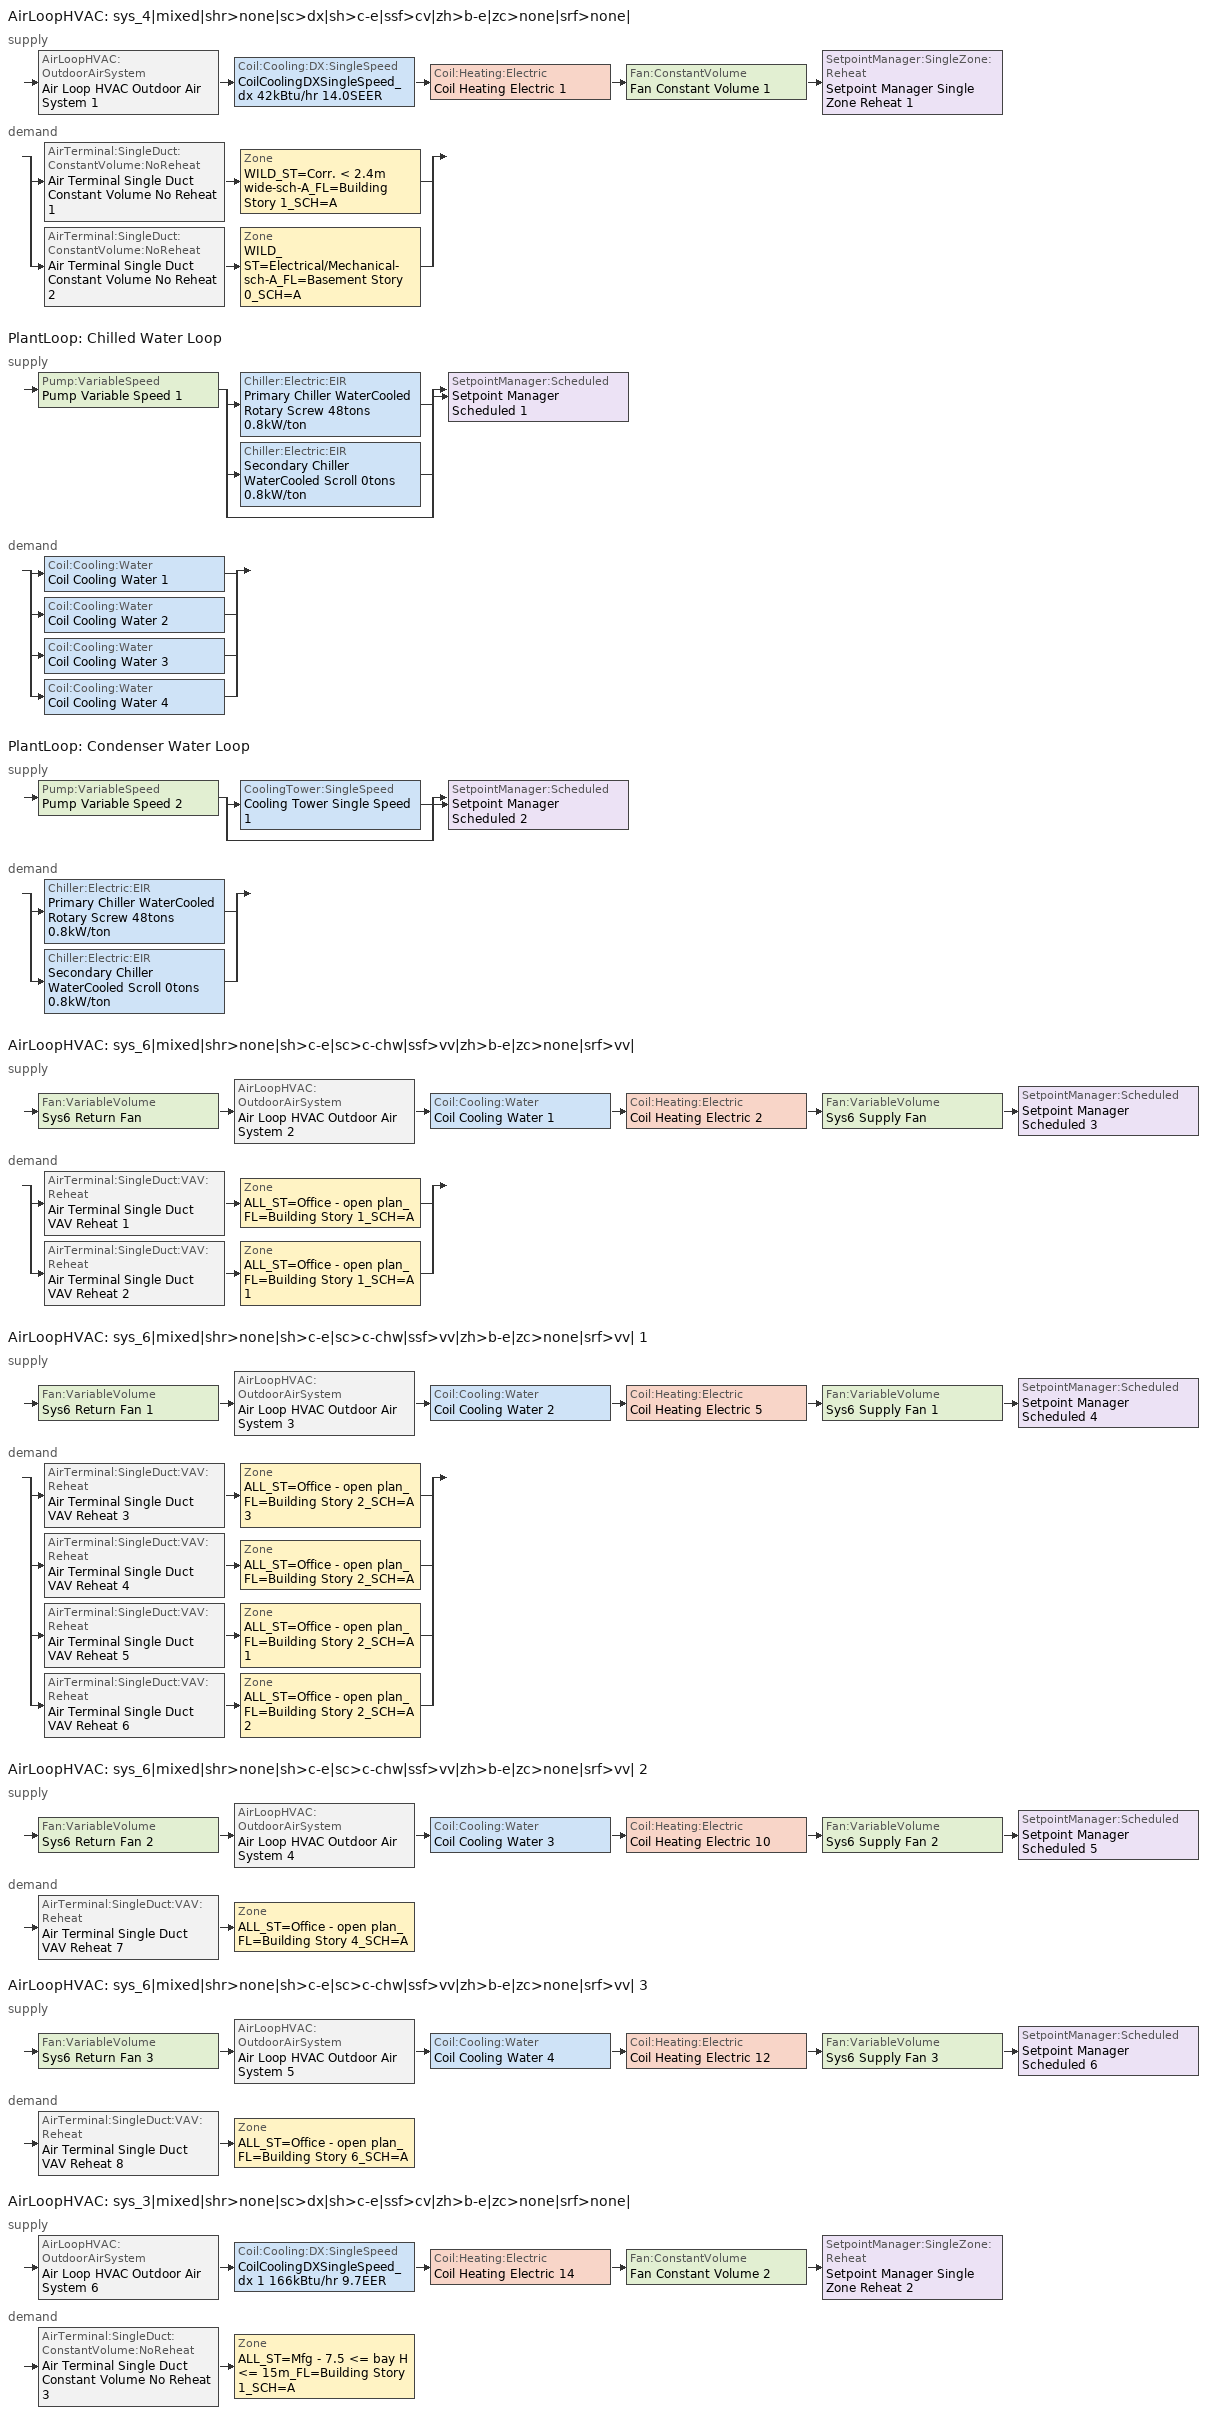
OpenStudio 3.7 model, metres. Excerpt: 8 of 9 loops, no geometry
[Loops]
AirLoopHVAC 'sys_4|mixed|shr>none|sc>dx|sh>c-e|ssf>cv|zh>b-e|zc>none|srf>none|'
 supply: AirLoopHVAC:OutdoorAirSystem 'Air Loop HVAC Outdoor Air System 1' > Coil:Cooling:DX:SingleSpeed 'CoilCoolingDXSingleSpeed_dx 42kBtu/hr 14.0SEER' > Coil:Heating:Electric 'Coil Heating Electric 1' > Fan:ConstantVolume 'Fan Constant Volume 1' > SetpointManager:SingleZone:Reheat 'Setpoint Manager Single Zone Reheat 1'
 demand: split
  | AirTerminal:SingleDuct:ConstantVolume:NoReheat 'Air Terminal Single Duct Constant Volume No Reheat 1' > Zone 'WILD_ST=Corr. < 2.4m wide-sch-A_FL=Building Story 1_SCH=A'
  | AirTerminal:SingleDuct:ConstantVolume:NoReheat 'Air Terminal Single Duct Constant Volume No Reheat 2' > Zone 'WILD_ST=Electrical/Mechanical-sch-A_FL=Basement Story 0_SCH=A'
PlantLoop 'Chilled Water Loop'
 supply: Pump:VariableSpeed 'Pump Variable Speed 1' > split
  | Chiller:Electric:EIR 'Primary Chiller WaterCooled Rotary Screw 48tons 0.8kW/ton'
  | Chiller:Electric:EIR 'Secondary Chiller WaterCooled Scroll 0tons 0.8kW/ton'
  | bypass
  join > SetpointManager:Scheduled 'Setpoint Manager Scheduled 1'
 demand: split
  | Coil:Cooling:Water 'Coil Cooling Water 1'
  | Coil:Cooling:Water 'Coil Cooling Water 2'
  | Coil:Cooling:Water 'Coil Cooling Water 3'
  | Coil:Cooling:Water 'Coil Cooling Water 4'
PlantLoop 'Condenser Water Loop'
 supply: Pump:VariableSpeed 'Pump Variable Speed 2' > split
  | CoolingTower:SingleSpeed 'Cooling Tower Single Speed 1'
  | bypass
  join > SetpointManager:Scheduled 'Setpoint Manager Scheduled 2'
 demand: split
  | Chiller:Electric:EIR 'Primary Chiller WaterCooled Rotary Screw 48tons 0.8kW/ton'
  | Chiller:Electric:EIR 'Secondary Chiller WaterCooled Scroll 0tons 0.8kW/ton'
AirLoopHVAC 'sys_6|mixed|shr>none|sh>c-e|sc>c-chw|ssf>vv|zh>b-e|zc>none|srf>vv|'
 supply: Fan:VariableVolume 'Sys6 Return Fan' > AirLoopHVAC:OutdoorAirSystem 'Air Loop HVAC Outdoor Air System 2' > Coil:Cooling:Water 'Coil Cooling Water 1' > Coil:Heating:Electric 'Coil Heating Electric 2' > Fan:VariableVolume 'Sys6 Supply Fan' > SetpointManager:Scheduled 'Setpoint Manager Scheduled 3'
 demand: split
  | AirTerminal:SingleDuct:VAV:Reheat 'Air Terminal Single Duct VAV Reheat 1' > Zone 'ALL_ST=Office - open plan_FL=Building Story 1_SCH=A'
  | AirTerminal:SingleDuct:VAV:Reheat 'Air Terminal Single Duct VAV Reheat 2' > Zone 'ALL_ST=Office - open plan_FL=Building Story 1_SCH=A 1'
AirLoopHVAC 'sys_6|mixed|shr>none|sh>c-e|sc>c-chw|ssf>vv|zh>b-e|zc>none|srf>vv| 1'
 supply: Fan:VariableVolume 'Sys6 Return Fan 1' > AirLoopHVAC:OutdoorAirSystem 'Air Loop HVAC Outdoor Air System 3' > Coil:Cooling:Water 'Coil Cooling Water 2' > Coil:Heating:Electric 'Coil Heating Electric 5' > Fan:VariableVolume 'Sys6 Supply Fan 1' > SetpointManager:Scheduled 'Setpoint Manager Scheduled 4'
 demand: split
  | AirTerminal:SingleDuct:VAV:Reheat 'Air Terminal Single Duct VAV Reheat 3' > Zone 'ALL_ST=Office - open plan_FL=Building Story 2_SCH=A 3'
  | AirTerminal:SingleDuct:VAV:Reheat 'Air Terminal Single Duct VAV Reheat 4' > Zone 'ALL_ST=Office - open plan_FL=Building Story 2_SCH=A'
  | AirTerminal:SingleDuct:VAV:Reheat 'Air Terminal Single Duct VAV Reheat 5' > Zone 'ALL_ST=Office - open plan_FL=Building Story 2_SCH=A 1'
  | AirTerminal:SingleDuct:VAV:Reheat 'Air Terminal Single Duct VAV Reheat 6' > Zone 'ALL_ST=Office - open plan_FL=Building Story 2_SCH=A 2'
AirLoopHVAC 'sys_6|mixed|shr>none|sh>c-e|sc>c-chw|ssf>vv|zh>b-e|zc>none|srf>vv| 2'
 supply: Fan:VariableVolume 'Sys6 Return Fan 2' > AirLoopHVAC:OutdoorAirSystem 'Air Loop HVAC Outdoor Air System 4' > Coil:Cooling:Water 'Coil Cooling Water 3' > Coil:Heating:Electric 'Coil Heating Electric 10' > Fan:VariableVolume 'Sys6 Supply Fan 2' > SetpointManager:Scheduled 'Setpoint Manager Scheduled 5'
 demand: AirTerminal:SingleDuct:VAV:Reheat 'Air Terminal Single Duct VAV Reheat 7' > Zone 'ALL_ST=Office - open plan_FL=Building Story 4_SCH=A'
AirLoopHVAC 'sys_6|mixed|shr>none|sh>c-e|sc>c-chw|ssf>vv|zh>b-e|zc>none|srf>vv| 3'
 supply: Fan:VariableVolume 'Sys6 Return Fan 3' > AirLoopHVAC:OutdoorAirSystem 'Air Loop HVAC Outdoor Air System 5' > Coil:Cooling:Water 'Coil Cooling Water 4' > Coil:Heating:Electric 'Coil Heating Electric 12' > Fan:VariableVolume 'Sys6 Supply Fan 3' > SetpointManager:Scheduled 'Setpoint Manager Scheduled 6'
 demand: AirTerminal:SingleDuct:VAV:Reheat 'Air Terminal Single Duct VAV Reheat 8' > Zone 'ALL_ST=Office - open plan_FL=Building Story 6_SCH=A'
AirLoopHVAC 'sys_3|mixed|shr>none|sc>dx|sh>c-e|ssf>cv|zh>b-e|zc>none|srf>none|'
 supply: AirLoopHVAC:OutdoorAirSystem 'Air Loop HVAC Outdoor Air System 6' > Coil:Cooling:DX:SingleSpeed 'CoilCoolingDXSingleSpeed_dx 1 166kBtu/hr 9.7EER' > Coil:Heating:Electric 'Coil Heating Electric 14' > Fan:ConstantVolume 'Fan Constant Volume 2' > SetpointManager:SingleZone:Reheat 'Setpoint Manager Single Zone Reheat 2'
 demand: AirTerminal:SingleDuct:ConstantVolume:NoReheat 'Air Terminal Single Duct Constant Volume No Reheat 3' > Zone 'ALL_ST=Mfg - 7.5 <= bay H <= 15m_FL=Building Story 1_SCH=A'
[Sizing:Zone] Zone Cooling Design Supply Air Temperature Input Method=TemperatureDifference; Zone Cooling Design Supply Air Temperature {C}=14; Zone Cooling Design Supply Air Temperature Difference {deltaC}=11; Zone Heating Design Supply Air Temperature Input Method=TemperatureDifference; Zone Heating Design Supply Air Temperature {C}=40; Zone Heating Design Supply Air Temperature Difference {deltaC}=21; Zone Cooling Design Supply Air Humidity Ratio {kg-H2O/kg-air}=0.0085; Zone Heating Design Supply Air Humidity Ratio {kg-H2O/kg-air}=0.008; Zone Heating Sizing Factor=1.3; Zone Cooling Sizing Factor=1.1; Cooling Design Air Flow Method=DesignDay; Heating Design Air Flow Method=DesignDay; Account for Dedicated Outdoor Air System=No; Dedicated Outdoor Air System Control Strategy=NeutralSupplyAir; Dedicated Outdoor Air Low Setpoint Temperature for Design {C}=autosize; Dedicated Outdoor Air High Setpoint Temperature for Design {C}=autosize; Zone Load Sizing Method=Sensible Load Only No Latent Load; Zone Latent Cooling Design Supply Air Humidity Ratio Input Method=HumidityRatioDifference; Zone Cooling Design Supply Air Humidity Ratio Difference {kgWater/kgDryAir}=0.005; Zone Latent Heating Design Supply Air Humidity Ratio Input Method=HumidityRatioDifference; Zone Humidification Design Supply Air Humidity Ratio Difference {kgWater/kgDryAir}=0.005
ALL_ST=Office - open plan_FL=Building Story 2_SCH=A; ALL_ST=Office - open plan_FL=Building Story 2_SCH=A 1; ALL_ST=Office - open plan_FL=Building Story 2_SCH=A 2; ALL_ST=Mfg - 7.5 <= bay H <= 15m_FL=Building Story 1_SCH=A; ALL_ST=Office - open plan_FL=Building Story 1_SCH=A; ALL_ST=Office - open plan_FL=Building Story 6_SCH=A; ALL_ST=Office - open plan_FL=Building Story 4_SCH=A; ALL_ST=Office - open plan_FL=Building Story 2_SCH=A 3; ALL_ST=Office - open plan_FL=Building Story 1_SCH=A 1; WILD_ST=Corr. < 2.4m wide-sch-A_FL=Building Story 1_SCH=A; WILD_ST=Electrical/Mechanical-sch-A_FL=Basement Story 0_SCH=A
[Zone equipment]
ALL_ST=Office - open plan_FL=Building Story 2_SCH=A: Zone HVAC Baseboard Convective Electric 6, Air Terminal Single Duct VAV Reheat 4
ALL_ST=Office - open plan_FL=Building Story 2_SCH=A 1: Zone HVAC Baseboard Convective Electric 7, Air Terminal Single Duct VAV Reheat 5
ALL_ST=Office - open plan_FL=Building Story 2_SCH=A 2: Zone HVAC Baseboard Convective Electric 8, Air Terminal Single Duct VAV Reheat 6
ALL_ST=Mfg - 7.5 <= bay H <= 15m_FL=Building Story 1_SCH=A: Zone HVAC Baseboard Convective Electric 11, Air Terminal Single Duct Constant Volume No Reheat 3
ALL_ST=Office - open plan_FL=Building Story 1_SCH=A: Zone HVAC Baseboard Convective Electric 3, Air Terminal Single Duct VAV Reheat 1
ALL_ST=Office - open plan_FL=Building Story 6_SCH=A: Zone HVAC Baseboard Convective Electric 10, Air Terminal Single Duct VAV Reheat 8
ALL_ST=Office - open plan_FL=Building Story 4_SCH=A: Zone HVAC Baseboard Convective Electric 9, Air Terminal Single Duct VAV Reheat 7
ALL_ST=Office - open plan_FL=Building Story 2_SCH=A 3: Zone HVAC Baseboard Convective Electric 5, Air Terminal Single Duct VAV Reheat 3
ALL_ST=Office - open plan_FL=Building Story 1_SCH=A 1: Zone HVAC Baseboard Convective Electric 4, Air Terminal Single Duct VAV Reheat 2
WILD_ST=Corr. < 2.4m wide-sch-A_FL=Building Story 1_SCH=A: Zone HVAC Baseboard Convective Electric 1, Air Terminal Single Duct Constant Volume No Reheat 1
WILD_ST=Electrical/Mechanical-sch-A_FL=Basement Story 0_SCH=A: Zone HVAC Baseboard Convective Electric 2, Air Terminal Single Duct Constant Volume No Reheat 2
[AirLoopHVAC] Design Supply Air Flow Rate {m3/s}=autosize; Design Return Air Flow Fraction of Supply Air Flow=1
Name | Availability Schedule
sys_4|mixed|shr>none|sc>dx|sh>c-e|ssf>cv|zh>b-e|zc>none|srf>none| | sys_4|mixed|shr>none|sc>dx|sh>c-e|ssf>cv|zh>b-e|zc>none|srf>none| Occ Sch
sys_6|mixed|shr>none|sh>c-e|sc>c-chw|ssf>vv|zh>b-e|zc>none|srf>vv| | sys_6|mixed|shr>none|sh>c-e|sc>c-chw|ssf>vv|zh>b-e|zc>none|srf>vv| Occ Sch
sys_6|mixed|shr>none|sh>c-e|sc>c-chw|ssf>vv|zh>b-e|zc>none|srf>vv| 1 | sys_6|mixed|shr>none|sh>c-e|sc>c-chw|ssf>vv|zh>b-e|zc>none|srf>vv| 1 Occ Sch
sys_6|mixed|shr>none|sh>c-e|sc>c-chw|ssf>vv|zh>b-e|zc>none|srf>vv| 2 | sys_6|mixed|shr>none|sh>c-e|sc>c-chw|ssf>vv|zh>b-e|zc>none|srf>vv| 2 Occ Sch
sys_6|mixed|shr>none|sh>c-e|sc>c-chw|ssf>vv|zh>b-e|zc>none|srf>vv| 3 | sys_6|mixed|shr>none|sh>c-e|sc>c-chw|ssf>vv|zh>b-e|zc>none|srf>vv| 3 Occ Sch
sys_3|mixed|shr>none|sc>dx|sh>c-e|ssf>cv|zh>b-e|zc>none|srf>none| | sys_3|mixed|shr>none|sc>dx|sh>c-e|ssf>cv|zh>b-e|zc>none|srf>none| Occ Sch
[Sizing:System] Design Outdoor Air Flow Rate {m3/s}=Autosize; Preheat Design Temperature {C}=7; Preheat Design Humidity Ratio {kg-H2O/kg-Air}=0.008; Precool Design Humidity Ratio {kg-H2O/kg-Air}=0.008; Central Cooling Design Supply Air Temperature {C}=13; 100% Outdoor Air in Cooling=No; 100% Outdoor Air in Heating=No; Central Cooling Design Supply Air Humidity Ratio {kg-H2O/kg-Air}=0.0085; Zone Maximum Outdoor Air Fraction=1; Cooling Supply Air Flow Rate Per Floor Area {m3/s-m2}=0.00996765; Cooling Fraction of Autosized Cooling Supply Air Flow Rate=1; Cooling Supply Air Flow Rate Per Unit Cooling Capacity {m3/s-W}=3.94755e-05; Heating Supply Air Flow Rate Per Floor Area {m3/s-m2}=0.00996765; Heating Fraction of Autosized Heating Supply Air Flow Rate=1; Heating Fraction of Autosized Cooling Supply Air Flow Rate=1; Heating Supply Air Flow Rate Per Unit Heating Capacity {m3/s-W}=3.15882e-05; Cooling Design Capacity Method=CoolingDesignCapacity; Cooling Design Capacity {W}=autosize; Cooling Design Capacity Per Floor Area {W/m2}=234.7; Fraction of Autosized Cooling Design Capacity=1; Heating Design Capacity Method=HeatingDesignCapacity; Heating Design Capacity {W}=autosize; Heating Design Capacity Per Floor Area {W/m2}=157; Fraction of Autosized Heating Design Capacity=1; Central Cooling Capacity Control Method=OnOff; Occupant Diversity=autosize
Name | Type of Load to Size On | Central Heating Maximum System Air Flow Ratio | Precool Design Temperature {C} | Central Heating Design Supply Air Temperature {C} | Sizing Option | Central Heating Design Supply Air Humidity Ratio {kg-H2O/kg-Air} | Cooling Design Air Flow Method | Cooling Design Air Flow Rate {m3/s} | Heating Design Air Flow Method | Heating Design Air Flow Rate {m3/s} | System Outdoor Air Method
sys_4|mixed|shr>none|sc>dx|sh>c-e|ssf>cv|zh>b-e|zc>none|srf>none|; sys_3|mixed|shr>none|sc>dx|sh>c-e|ssf>cv|zh>b-e|zc>none|srf>none| | Sensible | 1 | 13 | 43 | NonCoincident | 0.008 | DesignDay | 0 | DesignDay | 0 | ZoneSum
sys_6|mixed|shr>none|sh>c-e|sc>c-chw|ssf>vv|zh>b-e|zc>none|srf>vv|; sys_6|mixed|shr>none|sh>c-e|sc>c-chw|ssf>vv|zh>b-e|zc>none|srf>vv| 1; sys_6|mixed|shr>none|sh>c-e|sc>c-chw|ssf>vv|zh>b-e|zc>none|srf>vv| 2; sys_6|mixed|shr>none|sh>c-e|sc>c-chw|ssf>vv|zh>b-e|zc>none|srf>vv| 3 |  | 0.3 | 12.8 | 13.1
[Fan:ConstantVolume] Availability Schedule=Always On Discrete; Fan Total Efficiency=0.39975; Pressure Rise {Pa}=640; Maximum Flow Rate {m3/s}=AutoSize; Motor Efficiency=0.615
Fan Constant Volume 1; Fan Constant Volume 2
[Coil:Cooling:DX:SingleSpeed] Availability Schedule=Always On Discrete; Rated Total Cooling Capacity {W}=autosize; Rated Sensible Heat Ratio=autosize; Rated Air Flow Rate {m3/s}=autosize; Rated Evaporator Fan Power Per Volume Flow Rate 2017 {W/(m3/s)}=773.3; Rated Evaporator Fan Power Per Volume Flow Rate 2023 {W/(m3/s)}=934.4; Total Cooling Capacity Function of Temperature Curve=DXCOOL-NECB2011-REF-CAPFT; Total Cooling Capacity Function of Flow Fraction Curve=DXCOOL-NECB2011-REF-CAPFFLOW; Energy Input Ratio Function of Temperature Curve=DXCOOL-NECB2011-REF-COOLEIRFT; Energy Input Ratio Function of Flow Fraction Curve=DXCOOL-NECB2011-REF-COOLEIRFFLOW; Part Load Fraction Correlation Curve=DXCOOL-NECB2011-REF-COOLPLFFPLR; Minimum Outdoor Dry-Bulb Temperature for Compressor Operation {C}=-25; Nominal Time for Condensate Removal to Begin {s}=0; Ratio of Initial Moisture Evaporation Rate and Steady State Latent Capacity=0; Maximum Cycling Rate {cycles/hr}=0; Latent Capacity Time Constant {s}=0; Condenser Type=AirCooled; Evaporative Condenser Effectiveness=0.9; Evaporative Condenser Air Flow Rate {m3/s}=autosize; Evaporative Condenser Pump Rated Power Consumption {W}=autosize; Crankcase Heater Capacity {W}=0; Maximum Outdoor Dry-Bulb Temperature for Crankcase Heater Operation {C}=10; Basin Heater Capacity {W/K}=0; Basin Heater Setpoint Temperature {C}=2
Name | Rated COP {W/W}
CoilCoolingDXSingleSpeed_dx 42kBtu/hr 14.0SEER | 3.8248
CoilCoolingDXSingleSpeed_dx 1 166kBtu/hr 9.7EER | 3.36681
[Coil:Heating:Electric] Availability Schedule=Always On Discrete
Name | Nominal Capacity {W}
Coil Heating Electric 1; Coil Heating Electric 2; Coil Heating Electric 5; Coil Heating Electric 10; Coil Heating Electric 12; Coil Heating Electric 14
Coil Heating Electric 3 | 4748.79
Coil Heating Electric 4 | 8577.11
Coil Heating Electric 6 | 14640
Coil Heating Electric 7 | 6730.42
Coil Heating Electric 8 | 7426.38
Coil Heating Electric 9 | 21431.8
Coil Heating Electric 11 | 50777.7
Coil Heating Electric 13 | 14981.8
[Controller:OutdoorAir] Minimum Outdoor Air Flow Rate {m3/s}=autosize; Maximum Outdoor Air Flow Rate {m3/s}=Autosize; Economizer Control Action Type=ModulateFlow; Lockout Type=NoLockout; Minimum Limit Type=FixedMinimum; High Humidity Control=No; Heat Recovery Bypass Control Type=BypassWhenWithinEconomizerLimits; Economizer Operation Staging=InterlockedWithMechanicalCooling
Name | Economizer Control Type | Economizer Maximum Limit Dry-Bulb Temperature {C} | Economizer Maximum Limit Enthalpy {J/kg} | Economizer Minimum Limit Dry-Bulb Temperature {C} | Minimum Outdoor Air Schedule | Controller Mechanical Ventilation
Controller Outdoor Air 1 | NoEconomizer | 28 | 64000 | -100 | sys_4|mixed|shr>none|sc>dx|sh>c-e|ssf>cv|zh>b-e|zc>none|srf>none| Occ Sch | Controller Mechanical Ventilation 1
Controller Outdoor Air 2 | NoEconomizer | 28 | 64000 | -100 | sys_6|mixed|shr>none|sh>c-e|sc>c-chw|ssf>vv|zh>b-e|zc>none|srf>vv| Occ Sch | Controller Mechanical Ventilation 2
Controller Outdoor Air 3 | DifferentialEnthalpy |  |  |  | sys_6|mixed|shr>none|sh>c-e|sc>c-chw|ssf>vv|zh>b-e|zc>none|srf>vv| 1 Occ Sch | Controller Mechanical Ventilation 3
Controller Outdoor Air 4 | DifferentialEnthalpy |  |  |  | sys_6|mixed|shr>none|sh>c-e|sc>c-chw|ssf>vv|zh>b-e|zc>none|srf>vv| 2 Occ Sch | Controller Mechanical Ventilation 4
Controller Outdoor Air 5 | NoEconomizer | 28 | 64000 | -100 | sys_6|mixed|shr>none|sh>c-e|sc>c-chw|ssf>vv|zh>b-e|zc>none|srf>vv| 3 Occ Sch | Controller Mechanical Ventilation 5
Controller Outdoor Air 6 | DifferentialEnthalpy |  |  |  | sys_3|mixed|shr>none|sc>dx|sh>c-e|ssf>cv|zh>b-e|zc>none|srf>none| Occ Sch | Controller Mechanical Ventilation 6
[Controller:MechanicalVentilation] Availability Schedule=Always On Discrete; System Outdoor Air Method=ZoneSum
Controller Mechanical Ventilation 1; Controller Mechanical Ventilation 2; Controller Mechanical Ventilation 3; Controller Mechanical Ventilation 4; Controller Mechanical Ventilation 5; Controller Mechanical Ventilation 6
[AirLoopHVAC:OutdoorAirSystem]
Name | Controller
Air Loop HVAC Outdoor Air System 1 | Controller Outdoor Air 1
Air Loop HVAC Outdoor Air System 2 | Controller Outdoor Air 2
Air Loop HVAC Outdoor Air System 3 | Controller Outdoor Air 3
Air Loop HVAC Outdoor Air System 4 | Controller Outdoor Air 4
Air Loop HVAC Outdoor Air System 5 | Controller Outdoor Air 5
Air Loop HVAC Outdoor Air System 6 | Controller Outdoor Air 6
[SetpointManager:SingleZone:Reheat] Minimum Supply Air Temperature {C}=13; Maximum Supply Air Temperature {C}=43
Name | Control Zone | Setpoint Node or NodeList
Setpoint Manager Single Zone Reheat 1 | WILD_ST=Corr. < 2.4m wide-sch-A_FL=Building Story 1_SCH=A | sys_4|mixed|shr>none|sc>dx|sh>c-e|ssf>cv|zh>b-e|zc>none|srf>none| Supply Outlet Node
Setpoint Manager Single Zone Reheat 2 | ALL_ST=Mfg - 7.5 <= bay H <= 15m_FL=Building Story 1_SCH=A | sys_3|mixed|shr>none|sc>dx|sh>c-e|ssf>cv|zh>b-e|zc>none|srf>none| Supply Outlet Node
[ZoneHVAC:Baseboard:Convective:Electric] Availability Schedule=Always On Discrete; Nominal Capacity {W}=autosize; Efficiency=1
Zone HVAC Baseboard Convective Electric 1; Zone HVAC Baseboard Convective Electric 2; Zone HVAC Baseboard Convective Electric 3; Zone HVAC Baseboard Convective Electric 4; Zone HVAC Baseboard Convective Electric 5; Zone HVAC Baseboard Convective Electric 6; Zone HVAC Baseboard Convective Electric 7; Zone HVAC Baseboard Convective Electric 8; Zone HVAC Baseboard Convective Electric 9; Zone HVAC Baseboard Convective Electric 10; Zone HVAC Baseboard Convective Electric 11
[AirTerminal:SingleDuct:ConstantVolume:NoReheat] Availability Schedule=Always On Discrete; Maximum Air Flow Rate {m3/s}=AutoSize
Air Terminal Single Duct Constant Volume No Reheat 1; Air Terminal Single Duct Constant Volume No Reheat 2; Air Terminal Single Duct Constant Volume No Reheat 3
[PlantLoop] Glycol Concentration=0; Plant Loop Volume {m3}=Autocalculate; Load Distribution Scheme=Optimal
Chilled Water Loop; Condenser Water Loop
[Sizing:Plant] Loop Design Temperature Difference {deltaC}=6; Sizing Option=NonCoincident; Zone Timesteps in Averaging Window=1; Coincident Sizing Factor Mode=None
Name | Loop Type | Design Loop Exit Temperature {C}
Chilled Water Loop | Cooling | 7
Condenser Water Loop | Condenser | 29
[Pump:VariableSpeed] Motor Efficiency=0.895; Pump Control Type=Intermittent; Skin Loss Radiative Fraction=0.5; Design Power Sizing Method=PowerPerFlowPerPressure; Design Electric Power per Unit Flow Rate {W/(m3/s)}=348701.1; Design Shaft Power per Unit Flow Rate per Unit Head {W-s/m3-Pa}=1.28205; Design Minimum Flow Rate Fraction=0
Pump Variable Speed 1; Pump Variable Speed 2
[Chiller:Electric:EIR] Reference COP {W/W}=4.5032; Reference Chilled Water Flow Rate {m3/s}=Autosize; Minimum Part Load Ratio=0.25; Minimum Unloading Ratio=0.25; Condenser Type=WaterCooled; Chiller Flow Mode=LeavingSetpointModulated; Design Heat Recovery Water Flow Rate {m3/s}=Autosize; Sizing Factor=1; Basin Heater Capacity {W/K}=0; Basin Heater Setpoint Temperature {C}=10; Condenser Heat Recovery Relative Capacity Fraction=1
Name | Reference Capacity {W} | Cooling Capacity Function of Temperature Curve | Electric Input to Cooling Output Ratio Function of Temperature Curve | Electric Input to Cooling Output Ratio Function of Part Load Ratio Curve
Primary Chiller WaterCooled Rotary Screw 48tons 0.8kW/ton | 169950 | WaterCooled_Screw_CAPFT_NECB2011 | WaterCooled_Screw_EIRFT_NECB2011 | WaterCooled_Screw_EIRFPLR_NECB2011
Secondary Chiller WaterCooled Scroll 0tons 0.8kW/ton | 0.001 | WaterCooled_Scroll_CAPFT_NECB2011 | WaterCooled_Scroll_EIRFT_NECB2011 | WaterCooled_Scroll_EIRFPLR_NECB2011
[SetpointManager:Scheduled] Control Variable=Temperature
Name | Schedule | Setpoint Node or NodeList
Setpoint Manager Scheduled 1 | CHW Temp | Chilled Water Loop Supply Outlet Node
Setpoint Manager Scheduled 2 | CW Temp | Condenser Water Loop Supply Outlet Node
Setpoint Manager Scheduled 3 | Supply Air Temp | sys_6|mixed|shr>none|sh>c-e|sc>c-chw|ssf>vv|zh>b-e|zc>none|srf>vv| Supply Outlet Node
Setpoint Manager Scheduled 4 | Supply Air Temp 1 | sys_6|mixed|shr>none|sh>c-e|sc>c-chw|ssf>vv|zh>b-e|zc>none|srf>vv| 1 Supply Outlet Node
Setpoint Manager Scheduled 5 | Supply Air Temp 2 | sys_6|mixed|shr>none|sh>c-e|sc>c-chw|ssf>vv|zh>b-e|zc>none|srf>vv| 2 Supply Outlet Node
Setpoint Manager Scheduled 6 | Supply Air Temp 3 | sys_6|mixed|shr>none|sh>c-e|sc>c-chw|ssf>vv|zh>b-e|zc>none|srf>vv| 3 Supply Outlet Node
[CoolingTower:SingleSpeed]
Cooling Tower Single Speed 1: Design Water Flow Rate {m3/s}=autosize; Design Air Flow Rate {m3/s}=autosize; Fan Power at Design Air Flow Rate {W}=3115.34; U-Factor Times Area Value at Design Air Flow Rate {W/K}=autosize; Air Flow Rate in Free Convection Regime {m3/s}=autosize; U-Factor Times Area Value at Free Convection Air Flow Rate {W/K}=autosize; Performance Input Method=UFactorTimesAreaAndDesignWaterFlowRate; Free Convection Capacity {W}=0; Basin Heater Capacity {W/K}=0; Basin Heater Setpoint Temperature {C}=2; Evaporation Loss Mode=LossFactor; Evaporation Loss Factor {percent/K}=0.2; Drift Loss Percent {percent}=0.008; Blowdown Calculation Mode=ConcentrationRatio; Blowdown Concentration Ratio=3; Capacity Control=FanCycling; Number of Cells=1; Cell Control=MinimalCell; Cell Minimum  Water Flow Rate Fraction=0.33; Cell Maximum Water Flow Rate Fraction=2.5; Sizing Factor=1; Free Convection Air Flow Rate Sizing Factor=0.1; Free Convection U-Factor Times Area Value Sizing Factor=0.1; Heat Rejection Capacity and Nominal Capacity Sizing Ratio=1.25; Free Convection Nominal Capacity Sizing Factor=0.1; Design Inlet Air Dry-Bulb Temperature {C}=35; Design Inlet Air Wet-Bulb Temperature {C}=24; Design Approach Temperature {deltaC}=5; Design Range Temperature {deltaC}=6
[Fan:VariableVolume] Availability Schedule=Always On Discrete; Maximum Flow Rate {m3/s}=Autosize; Fan Power Minimum Flow Rate Input Method=Fraction; Fan Power Minimum Flow Fraction=0.68; Fan Power Minimum Air Flow Rate {m3/s}=0; Motor In Airstream Fraction=1; Fan Power Coefficient 1=-2.4176; Fan Power Coefficient 2=9.5874; Fan Power Coefficient 3=-11.559; Fan Power Coefficient 4=5.4009; Fan Power Coefficient 5=0
Name | Fan Total Efficiency | Pressure Rise {Pa} | Motor Efficiency
Sys6 Supply Fan; Sys6 Supply Fan 1; Sys6 Supply Fan 2; Sys6 Supply Fan 3 | 0.549965 | 1000 | 0.8461
Sys6 Return Fan; Sys6 Return Fan 1; Sys6 Return Fan 2; Sys6 Return Fan 3 | 0.299975 | 250 | 0.4615
[Coil:Cooling:Water] Availability Schedule=Always On Discrete
Coil Cooling Water 1; Coil Cooling Water 2; Coil Cooling Water 3; Coil Cooling Water 4
[Controller:WaterCoil] Action=Reverse
Name | Water Coil
Controller Water Coil 1 | Coil Cooling Water 1
Controller Water Coil 2 | Coil Cooling Water 2
Controller Water Coil 3 | Coil Cooling Water 3
Controller Water Coil 4 | Coil Cooling Water 4
[AirTerminal:SingleDuct:VAV:Reheat] Availability Schedule=Always On Discrete; Maximum Air Flow Rate {m3/s}=AutoSize; Zone Minimum Air Flow Input Method=Constant; Constant Minimum Air Flow Fraction=0.3; Maximum Hot Water or Steam Flow Rate {m3/s}=AutoSize; Minimum Hot Water or Steam Flow Rate {m3/s}=0; Convergence Tolerance=0.001; Damper Heating Action=Normal; Maximum Flow per Zone Floor Area During Reheat {m3/s-m2}=AutoSize; Maximum Reheat Air Temperature {C}=43; Control For Outdoor Air=No
Name | Fixed Minimum Air Flow Rate {m3/s} | Reheat Coil | Maximum Flow Fraction During Reheat
Air Terminal Single Duct VAV Reheat 1 | 0.1 | Coil Heating Electric 3 | 0.5
Air Terminal Single Duct VAV Reheat 2 | 0.52 | Coil Heating Electric 4 | 0.5
Air Terminal Single Duct VAV Reheat 3 | 0.6 | Coil Heating Electric 6 | 0.5
Air Terminal Single Duct VAV Reheat 4 | 0.19 | Coil Heating Electric 7 | 0.5
Air Terminal Single Duct VAV Reheat 5 | 0.19 | Coil Heating Electric 8 | 0.5
Air Terminal Single Duct VAV Reheat 6 | 0.45 | Coil Heating Electric 9 | 0.5
Air Terminal Single Duct VAV Reheat 7 | 0.6 | Coil Heating Electric 11 | AutoSize
Air Terminal Single Duct VAV Reheat 8 | 0.6 | Coil Heating Electric 13 | AutoSize
[Schedule:Ruleset]
Name | Default Day Schedule | Summer Design Day Schedule | Winter Design Day Schedule
CHW Temp | Schedule Day 3
CW Temp | Schedule Day 4
Supply Air Temp | Supply Air Temp Default
Supply Air Temp 1 | Supply Air Temp Default 1
Supply Air Temp 2 | Supply Air Temp Default 2
Supply Air Temp 3 | Supply Air Temp Default 3
sys_3|mixed|shr>none|sc>dx|sh>c-e|ssf>cv|zh>b-e|zc>none|srf>none| Occ Sch | sys_3|mixed|shr>none|sc>dx|sh>c-e|ssf>cv|zh>b-e|zc>none|srf>none| Occ Sch Default | sys_3|mixed|shr>none|sc>dx|sh>c-e|ssf>cv|zh>b-e|zc>none|srf>none| Occ Sch Summer Design Day | sys_3|mixed|shr>none|sc>dx|sh>c-e|ssf>cv|zh>b-e|zc>none|srf>none| Occ Sch Winter Design Day
sys_4|mixed|shr>none|sc>dx|sh>c-e|ssf>cv|zh>b-e|zc>none|srf>none| Occ Sch | sys_4|mixed|shr>none|sc>dx|sh>c-e|ssf>cv|zh>b-e|zc>none|srf>none| Occ Sch Default | sys_4|mixed|shr>none|sc>dx|sh>c-e|ssf>cv|zh>b-e|zc>none|srf>none| Occ Sch Summer Design Day | sys_4|mixed|shr>none|sc>dx|sh>c-e|ssf>cv|zh>b-e|zc>none|srf>none| Occ Sch Winter Design Day
sys_6|mixed|shr>none|sh>c-e|sc>c-chw|ssf>vv|zh>b-e|zc>none|srf>vv| Occ Sch | sys_6|mixed|shr>none|sh>c-e|sc>c-chw|ssf>vv|zh>b-e|zc>none|srf>vv| Occ Sch Default | sys_6|mixed|shr>none|sh>c-e|sc>c-chw|ssf>vv|zh>b-e|zc>none|srf>vv| Occ Sch Summer Design Day | sys_6|mixed|shr>none|sh>c-e|sc>c-chw|ssf>vv|zh>b-e|zc>none|srf>vv| Occ Sch Winter Design Day
sys_6|mixed|shr>none|sh>c-e|sc>c-chw|ssf>vv|zh>b-e|zc>none|srf>vv| 1 Occ Sch | sys_6|mixed|shr>none|sh>c-e|sc>c-chw|ssf>vv|zh>b-e|zc>none|srf>vv| 1 Occ Sch Default | sys_6|mixed|shr>none|sh>c-e|sc>c-chw|ssf>vv|zh>b-e|zc>none|srf>vv| 1 Occ Sch Summer Design Day | sys_6|mixed|shr>none|sh>c-e|sc>c-chw|ssf>vv|zh>b-e|zc>none|srf>vv| 1 Occ Sch Winter Design Day
sys_6|mixed|shr>none|sh>c-e|sc>c-chw|ssf>vv|zh>b-e|zc>none|srf>vv| 2 Occ Sch | sys_6|mixed|shr>none|sh>c-e|sc>c-chw|ssf>vv|zh>b-e|zc>none|srf>vv| 2 Occ Sch Default | sys_6|mixed|shr>none|sh>c-e|sc>c-chw|ssf>vv|zh>b-e|zc>none|srf>vv| 2 Occ Sch Summer Design Day | sys_6|mixed|shr>none|sh>c-e|sc>c-chw|ssf>vv|zh>b-e|zc>none|srf>vv| 2 Occ Sch Winter Design Day
sys_6|mixed|shr>none|sh>c-e|sc>c-chw|ssf>vv|zh>b-e|zc>none|srf>vv| 3 Occ Sch | sys_6|mixed|shr>none|sh>c-e|sc>c-chw|ssf>vv|zh>b-e|zc>none|srf>vv| 3 Occ Sch Default | sys_6|mixed|shr>none|sh>c-e|sc>c-chw|ssf>vv|zh>b-e|zc>none|srf>vv| 3 Occ Sch Summer Design Day | sys_6|mixed|shr>none|sh>c-e|sc>c-chw|ssf>vv|zh>b-e|zc>none|srf>vv| 3 Occ Sch Winter Design Day
[Schedule:Day]
Schedule Day 3; wkdCHW Temp 1; satCHW Temp 1; sunCHW Temp 1: 1, 0, 7, 2, 0, 7, 3, 0, 7, 4, 0, 7, 5, 0, 7, 6, 0, 7, 7, 0, 7, 8, 0, 7, 9, 0, 7, 10, 0, 7, 11, 0, 7, 12, 0, 7, 13, 0, 7, 14, 0, 7, 15, 0, 7, 16, 0, 7, 17, 0, 7, 18, 0, 7, 19, 0, 7, 20, 0, 7, 21, 0, 7, 22, 0, 7, 23, 0, 7, 24, 0, 7
Schedule Day 4; wkdCW Temp 1; satCW Temp 1; sunCW Temp 1: 1, 0, 29, 2, 0, 29, 3, 0, 29, 4, 0, 29, 5, 0, 29, 6, 0, 29, 7, 0, 29, 8, 0, 29, 9, 0, 29, 10, 0, 29, 11, 0, 29, 12, 0, 29, 13, 0, 29, 14, 0, 29, 15, 0, 29, 16, 0, 29, 17, 0, 29, 18, 0, 29, 19, 0, 29, 20, 0, 29, 21, 0, 29, 22, 0, 29, 23, 0, 29, 24, 0, 29
Supply Air Temp Default; Supply Air Temp Default 1; Supply Air Temp Default 2; Supply Air Temp Default 3: 24, 0, 13
sys_3|mixed|shr>none|sc>dx|sh>c-e|ssf>cv|zh>b-e|zc>none|srf>none| Occ Sch Default; sys_4|mixed|shr>none|sc>dx|sh>c-e|ssf>cv|zh>b-e|zc>none|srf>none| Occ Sch Default; sys_6|mixed|shr>none|sh>c-e|sc>c-chw|ssf>vv|zh>b-e|zc>none|srf>vv| Occ Sch Default; sys_6|mixed|shr>none|sh>c-e|sc>c-chw|ssf>vv|zh>b-e|zc>none|srf>vv| 1 Occ Sch Default; sys_6|mixed|shr>none|sh>c-e|sc>c-chw|ssf>vv|zh>b-e|zc>none|srf>vv| 2 Occ Sch Default; sys_6|mixed|shr>none|sh>c-e|sc>c-chw|ssf>vv|zh>b-e|zc>none|srf>vv| 3 Occ Sch Default: 8, 0, 0, 19, 0, 1, 24, 0, 0
sys_3|mixed|shr>none|sc>dx|sh>c-e|ssf>cv|zh>b-e|zc>none|srf>none| Occ Sch Winter Design Day; sys_3|mixed|shr>none|sc>dx|sh>c-e|ssf>cv|zh>b-e|zc>none|srf>none| Occ Sch Summer Design Day; sys_4|mixed|shr>none|sc>dx|sh>c-e|ssf>cv|zh>b-e|zc>none|srf>none| Occ Sch Winter Design Day; sys_4|mixed|shr>none|sc>dx|sh>c-e|ssf>cv|zh>b-e|zc>none|srf>none| Occ Sch Summer Design Day; sys_6|mixed|shr>none|sh>c-e|sc>c-chw|ssf>vv|zh>b-e|zc>none|srf>vv| Occ Sch Winter Design Day; sys_6|mixed|shr>none|sh>c-e|sc>c-chw|ssf>vv|zh>b-e|zc>none|srf>vv| Occ Sch Summer Design Day; sys_6|mixed|shr>none|sh>c-e|sc>c-chw|ssf>vv|zh>b-e|zc>none|srf>vv| 1 Occ Sch Winter Design Day; sys_6|mixed|shr>none|sh>c-e|sc>c-chw|ssf>vv|zh>b-e|zc>none|srf>vv| 1 Occ Sch Summer Design Day; sys_6|mixed|shr>none|sh>c-e|sc>c-chw|ssf>vv|zh>b-e|zc>none|srf>vv| 2 Occ Sch Winter Design Day; sys_6|mixed|shr>none|sh>c-e|sc>c-chw|ssf>vv|zh>b-e|zc>none|srf>vv| 2 Occ Sch Summer Design Day; sys_6|mixed|shr>none|sh>c-e|sc>c-chw|ssf>vv|zh>b-e|zc>none|srf>vv| 3 Occ Sch Winter Design Day; sys_6|mixed|shr>none|sh>c-e|sc>c-chw|ssf>vv|zh>b-e|zc>none|srf>vv| 3 Occ Sch Summer Design Day: 24, 0, 1
Schedule Day 37; Schedule Day 38; Schedule Day 39; Schedule Day 40; Schedule Day 41; Schedule Day 42: 24, 0, 0
[Schedule:Rule] Date Specification Type=DateRange; Start Month=1; Start Day=1; End Month=12; End Day=31
Name | Schedule Ruleset | Rule Order | Day Schedule | Apply Sunday | Apply Monday | Apply Tuesday | Apply Wednesday | Apply Thursday | Apply Friday | Apply Saturday
wkdCHW Temp rule | CHW Temp | 2 | wkdCHW Temp 1 | No | Yes | Yes | Yes | Yes | Yes | No
satCHW Temprule | CHW Temp | 1 | satCHW Temp 1 | No | No | No | No | No | No | Yes
sunCHW Temprule | CHW Temp | 0 | sunCHW Temp 1 | Yes | No | No | No | No | No | No
wkdCW Temp rule | CW Temp | 2 | wkdCW Temp 1 | No | Yes | Yes | Yes | Yes | Yes | No
satCW Temprule | CW Temp | 1 | satCW Temp 1 | No | No | No | No | No | No | Yes
sunCW Temprule | CW Temp | 0 | sunCW Temp 1 | Yes | No | No | No | No | No | No
Schedule Rule 20 | sys_3|mixed|shr>none|sc>dx|sh>c-e|ssf>cv|zh>b-e|zc>none|srf>none| Occ Sch | 0 | Schedule Day 37 | Yes |  |  |  |  |  | Yes
Schedule Rule 21 | sys_4|mixed|shr>none|sc>dx|sh>c-e|ssf>cv|zh>b-e|zc>none|srf>none| Occ Sch | 0 | Schedule Day 38 | Yes |  |  |  |  |  | Yes
Schedule Rule 22 | sys_6|mixed|shr>none|sh>c-e|sc>c-chw|ssf>vv|zh>b-e|zc>none|srf>vv| Occ Sch | 0 | Schedule Day 39 | Yes |  |  |  |  |  | Yes
Schedule Rule 23 | sys_6|mixed|shr>none|sh>c-e|sc>c-chw|ssf>vv|zh>b-e|zc>none|srf>vv| 1 Occ Sch | 0 | Schedule Day 40 | Yes |  |  |  |  |  | Yes
Schedule Rule 24 | sys_6|mixed|shr>none|sh>c-e|sc>c-chw|ssf>vv|zh>b-e|zc>none|srf>vv| 2 Occ Sch | 0 | Schedule Day 41 | Yes |  |  |  |  |  | Yes
Schedule Rule 25 | sys_6|mixed|shr>none|sh>c-e|sc>c-chw|ssf>vv|zh>b-e|zc>none|srf>vv| 3 Occ Sch | 0 | Schedule Day 42 | Yes |  |  |  |  |  | Yes
[Schedule:Constant]
Always On Discrete: Value=1
[Curve:Biquadratic] Minimum Value of y=24
Name | Coefficient1 Constant | Coefficient2 x | Coefficient3 x**2 | Coefficient4 y | Coefficient5 y**2 | Coefficient6 x*y | Minimum Value of x | Maximum Value of x | Maximum Value of y
DXCOOL-NECB2011-REF-CAPFT | 0.867905 | 0.0142459 | 0.00055436 | -0.0075575 | 3.3e-05 | -0.0001918 | 13 | 24 | 46
DXCOOL-NECB2011-REF-COOLEIRFT | 0.114171 | 0.0281822 | -0.0004199 | 0.0214108 | 0.000161028 | -0.000679104 | 13 | 24 | 46
WaterCooled_Screw_CAPFT_NECB2011 | 0.812998 | -0.0142532 | -0.00161799 | 0.0263844 | -0.00091543 | 0.00169601 | 5 | 10 | 35
WaterCooled_Screw_EIRFT_NECB2011 | 0.638103 | 0.00630158 | 0.00092327 | -0.00455294 | 0.000825682 | -0.00156152 | 5 | 10 | 35
WaterCooled_Scroll_CAPFT_NECB2011 | 0.94418 | 0.0337102 | 9.75564e-05 | -0.00322114 | -4.91832e-05 | -0.000177584 | 5 | 10 | 35
WaterCooled_Scroll_EIRFT_NECB2011 | 0.727393 | -0.0118922 | 0.000541177 | 0.00187934 | 0.000473461 | -0.000711472 | 5 | 10 | 35
[Curve:Quadratic]
Name | Coefficient1 Constant | Coefficient2 x | Coefficient3 x**2 | Minimum Value of x | Maximum Value of x
DXCOOL-NECB2011-REF-CAPFFLOW | 0.8 | 0.2 | 0 | 0.5 | 1.5
DXCOOL-NECB2011-REF-COOLEIRFFLOW | 1.1552 | -0.1808 | 0.0256 | 0.5 | 1.5
WaterCooled_Screw_EIRFPLR_NECB2011 | 0.330188 | 0.235543 | 0.460708 | 0 | 1
WaterCooled_Scroll_EIRFPLR_NECB2011 | 0.04412 | 0.640367 | 0.319555 | 0 | 1
[Curve:Cubic]
DXCOOL-NECB2011-REF-COOLPLFFPLR: Coefficient1 Constant=0.0277; Coefficient2 x=4.9151; Coefficient3 x**2=-8.184; Coefficient4 x**3=4.2702; Minimum Value of x=0.7; Maximum Value of x=1
